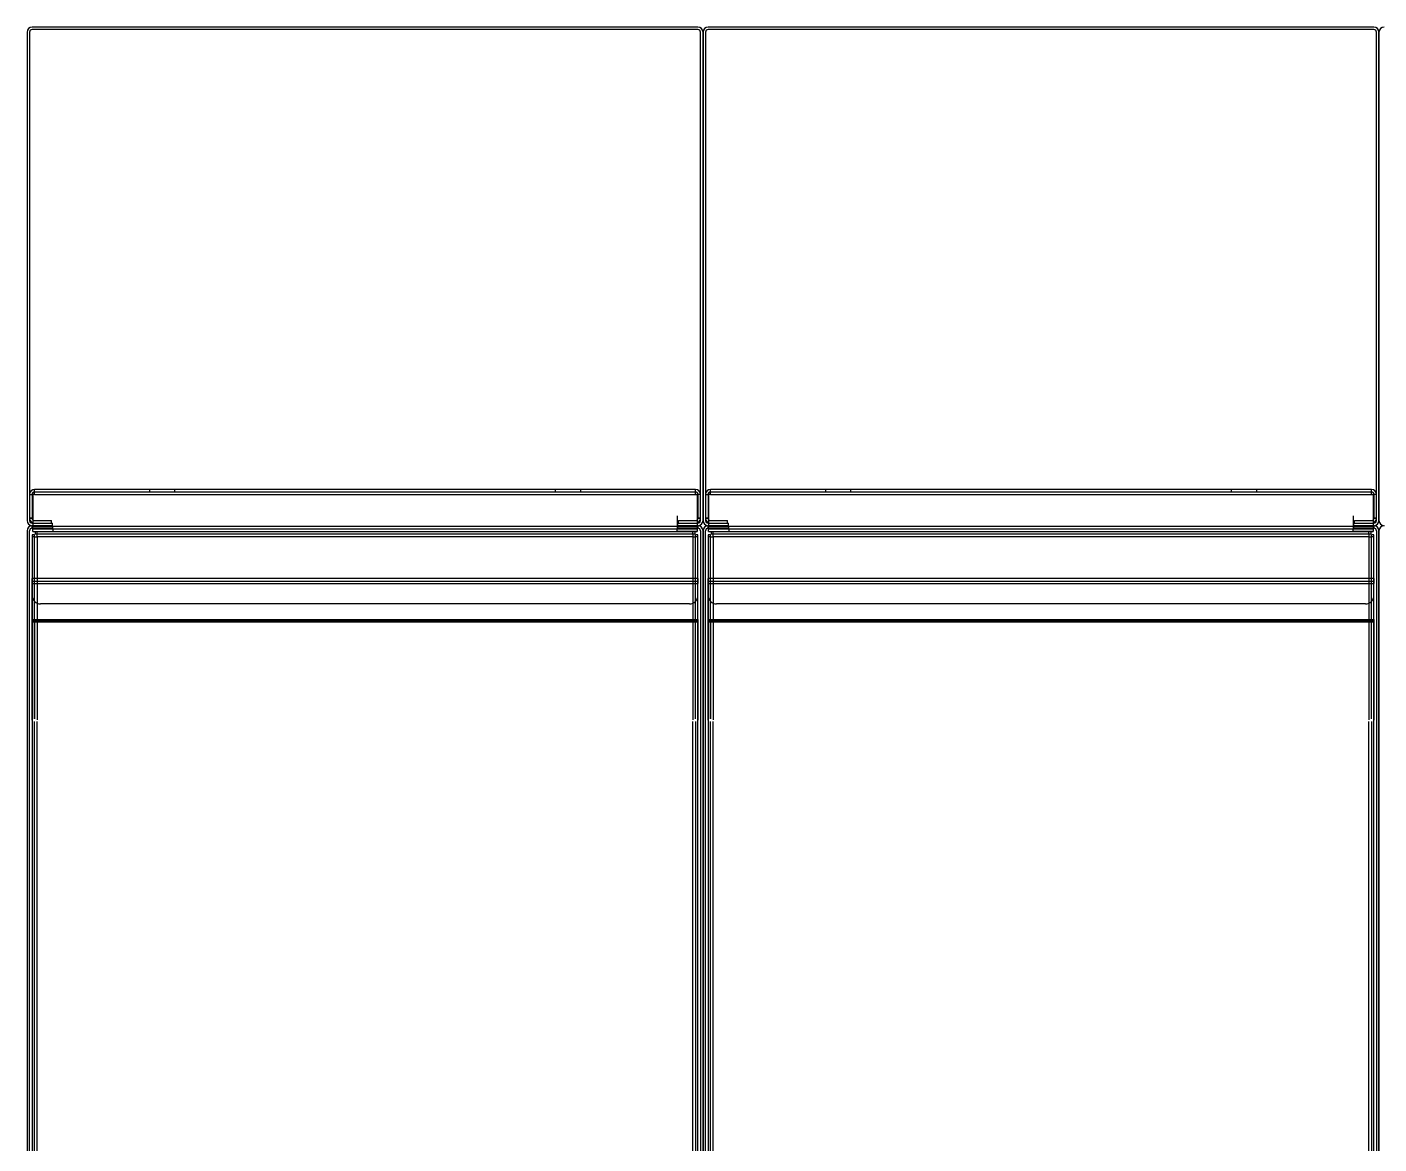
# Model space of a CAD drawing. Header units: millimetres. Extents: x 10366 to 13995, y 24552 to 29685.
# Drawn here: x 12001 to 12801, y 27959 to 28620 of the extents above; entities that cross this region are included whole.
import ezdxf

# ---------------------------------------------------------------- set-up
doc = ezdxf.new("R2010")
doc.units = ezdxf.units.MM
doc.header["$LTSCALE"] = 3
doc.layers.add('Hidden_lines', color=7, linetype='Continuous')
doc.layers.add('Level_1', color=7, linetype='Continuous')

msp = doc.modelspace()

# ---------------------------------------------------------------- linework, layer by layer
at = {"layer": 'Hidden_lines'}
for p, q in [((12005.93, 28345.03), (12396.93, 28345.03)), ((12073.93, 28346.53), (12073.93, 28345.03)), ((12088.93, 28345.03), (12088.93, 28346.53)), ((12313.93, 28346.53), (12313.93, 28345.03)), ((12328.93, 28346.53), (12328.93, 28345.03)), ((12405.93, 28345.03), (12796.93, 28345.03)), ((12473.93, 28346.53), (12473.93, 28345.03)), ((12488.93, 28345.03), (12488.93, 28346.53)), ((12713.93, 28346.53), (12713.93, 28345.03)), ((12728.93, 28346.53), (12728.93, 28345.03)), ((12005.93, 28328.03), (12015.93, 28328.03)), ((12015.93, 28326.53), (12015.93, 28328.03)), ((12386.43, 28323.53), (12386.43, 28330.94)), ((12386.93, 28328.03), (12396.93, 28328.03)), ((12386.93, 28326.53), (12386.93, 28328.03)), ((12405.93, 28328.03), (12415.93, 28328.03)), ((12415.93, 28326.53), (12415.93, 28328.03)), ((12786.43, 28323.53), (12786.43, 28330.94)), ((12786.93, 28328.03), (12796.93, 28328.03)), ((12786.93, 28326.53), (12786.93, 28328.03)), ((12016.43, 28325.03), (12004.43, 28325.03)), ((12016.43, 28323.53), (12004.78, 28323.53)), ((12398.07, 28323.03), (12004.78, 28323.03)), ((12016.78, 28323.03), (12004.78, 28323.03)), ((12007.43, 28320.03), (12007.43, 28321.53)), ((12016.43, 28325.03), (12016.43, 28323.53)), ((12016.78, 28323.03), (12016.78, 28321.53)), ((12386.07, 28321.53), (12386.07, 28323.03)), ((12398.07, 28323.03), (12386.07, 28323.03)), ((12397.25, 28325.03), (12386.43, 28325.03)), ((12386.43, 28325.03), (12386.43, 28323.53)), ((12396.91, 28323.53), (12386.43, 28323.53)), ((12395.43, 28320.03), (12395.43, 28321.53)), ((12416.43, 28325.03), (12404.43, 28325.03)), ((12416.43, 28323.53), (12404.43, 28323.53)), ((12798.07, 28323.03), (12404.78, 28323.03)), ((12416.78, 28323.03), (12404.78, 28323.03)), ((12407.43, 28320.03), (12407.43, 28321.53)), ((12416.43, 28325.03), (12416.43, 28323.53)), ((12416.78, 28323.03), (12416.78, 28321.53)), ((12786.07, 28321.53), (12786.07, 28323.03)), ((12798.07, 28323.03), (12786.07, 28323.03)), ((12798.43, 28325.03), (12786.43, 28325.03)), ((12786.43, 28325.03), (12786.43, 28323.53)), ((12797.09, 28323.53), (12786.43, 28323.53)), ((12795.43, 28320.03), (12795.43, 28321.53)), ((12005.93, 28318.53), (12004.43, 28318.53)), ((12398.43, 28318.53), (12396.93, 28318.53)), ((12405.93, 28318.53), (12404.43, 28318.53)), ((12798.43, 28318.53), (12796.93, 28318.53)), ((12004.43, 28292.25), (12398.43, 28292.25)), ((12004.43, 28292.25), (12398.43, 28292.25)), ((12004.43, 28292.25), (12398.43, 28292.25)), ((12004.43, 28292.25), (12398.43, 28292.25)), ((12005.93, 28210.77), (12005.93, 28293.75)), ((12007.43, 28293.75), (12007.43, 28210.19)), ((12395.43, 28293.75), (12395.43, 28210.19)), ((12396.93, 28210.77), (12396.93, 28293.75)), ((12404.43, 28292.25), (12798.43, 28292.25)), ((12404.43, 28292.25), (12798.43, 28292.25)), ((12404.43, 28292.25), (12798.43, 28292.25)), ((12404.43, 28292.25), (12798.43, 28292.25)), ((12405.93, 28210.77), (12405.93, 28293.75)), ((12407.43, 28293.75), (12407.43, 28210.19)), ((12795.43, 28293.75), (12795.43, 28210.19)), ((12796.93, 28210.77), (12796.93, 28293.75)), ((12005.93, 28268.22), (12004.43, 28268.22)), ((12005.93, 28268.22), (12004.43, 28268.22)), ((12005.93, 28268.22), (12004.43, 28268.22)), ((12005.93, 28268.22), (12004.43, 28268.22)), ((12398.43, 28268.01), (12004.43, 28268.01)), ((12398.43, 28268.01), (12004.43, 28268.01)), ((12398.43, 28268.01), (12004.43, 28268.01)), ((12398.43, 28268.01), (12004.43, 28268.01)), ((12005.93, 28268.22), (12005.93, 28210.77)), ((12005.93, 28211.24), (12005.93, 28268.22)), ((12005.93, 28268.22), (12005.93, 28210.77)), ((12005.93, 28211.24), (12005.93, 28268.22)), ((12005.93, 28268.22), (12005.93, 28210.77)), ((12005.93, 28211.24), (12005.93, 28268.22)), ((12005.93, 28268.22), (12005.93, 28210.77)), ((12005.93, 28211.24), (12005.93, 28268.22)), ((12396.93, 28210.77), (12396.93, 28268.22)), ((12396.93, 28268.22), (12398.43, 28268.22)), ((12396.93, 28211.24), (12396.93, 28268.22)), ((12396.93, 28268.22), (12398.43, 28268.22)), ((12396.93, 28211.24), (12396.93, 28268.22)), ((12396.93, 28210.77), (12396.93, 28268.22)), ((12396.93, 28211.24), (12396.93, 28268.22)), ((12396.93, 28210.77), (12396.93, 28268.22)), ((12396.93, 28211.24), (12396.93, 28268.22)), ((12396.93, 28268.22), (12398.43, 28268.22)), ((12396.93, 28210.77), (12396.93, 28268.22)), ((12396.93, 28268.22), (12398.43, 28268.22)), ((12405.93, 28268.22), (12404.43, 28268.22)), ((12405.93, 28268.22), (12404.43, 28268.22)), ((12405.93, 28268.22), (12404.43, 28268.22)), ((12405.93, 28268.22), (12404.43, 28268.22)), ((12798.43, 28268.01), (12404.43, 28268.01)), ((12798.43, 28268.01), (12404.43, 28268.01)), ((12798.43, 28268.01), (12404.43, 28268.01)), ((12798.43, 28268.01), (12404.43, 28268.01)), ((12405.93, 28268.22), (12405.93, 28210.77)), ((12405.93, 28211.24), (12405.93, 28268.22)), ((12405.93, 28211.24), (12405.93, 28268.22)), ((12405.93, 28268.22), (12405.93, 28210.77)), ((12405.93, 28268.22), (12405.93, 28210.77)), ((12405.93, 28211.24), (12405.93, 28268.22)), ((12405.93, 28268.22), (12405.93, 28210.77)), ((12405.93, 28211.24), (12405.93, 28268.22)), ((12796.93, 28210.77), (12796.93, 28268.22)), ((12796.93, 28268.22), (12798.43, 28268.22)), ((12796.93, 28211.24), (12796.93, 28268.22)), ((12796.93, 28268.22), (12798.43, 28268.22)), ((12796.93, 28211.24), (12796.93, 28268.22)), ((12796.93, 28210.77), (12796.93, 28268.22)), ((12796.93, 28211.24), (12796.93, 28268.22)), ((12796.93, 28210.77), (12796.93, 28268.22)), ((12796.93, 28210.77), (12796.93, 28268.22)), ((12796.93, 28268.22), (12798.43, 28268.22)), ((12796.93, 28211.24), (12796.93, 28268.22)), ((12796.93, 28268.22), (12798.43, 28268.22)), ((12005.93, 27573.03), (12005.93, 28209.14)), ((12005.93, 27573.03), (12005.93, 28209.14)), ((12005.93, 27573.03), (12005.93, 28209.14)), ((12005.93, 27573.03), (12005.93, 28209.14)), ((12396.93, 28209.14), (12396.93, 27573.03)), ((12396.93, 28209.14), (12396.93, 27573.03)), ((12396.93, 28209.14), (12396.93, 27573.03)), ((12396.93, 28209.14), (12396.93, 27573.03)), ((12405.93, 27573.03), (12405.93, 28209.14)), ((12405.93, 27573.03), (12405.93, 28209.14)), ((12405.93, 27573.03), (12405.93, 28209.14)), ((12405.93, 27573.03), (12405.93, 28209.14)), ((12796.93, 28209.14), (12796.93, 27573.03)), ((12796.93, 28209.14), (12796.93, 27573.03)), ((12796.93, 28209.14), (12796.93, 27573.03)), ((12796.93, 28209.14), (12796.93, 27573.03))]:
    msp.add_line(p, q, dxfattribs=at)
at = {"layer": 'Level_1'}
for p, q in [((12001.43, 28617.03), (12001.43, 28328.03)), ((12002.93, 28617.03), (12002.93, 28328.03)), ((12398.43, 28620.03), (12004.43, 28620.03)), ((12398.43, 28618.53), (12004.43, 28618.53)), ((12399.93, 28328.03), (12399.93, 28617.03)), ((12401.43, 28617.03), (12401.43, 28328.03)), ((12401.43, 28328.03), (12401.43, 28617.03)), ((12402.93, 28617.03), (12402.93, 28328.03)), ((12798.43, 28620.03), (12404.43, 28620.03)), ((12798.43, 28618.53), (12404.43, 28618.53)), ((12799.93, 28328.03), (12799.93, 28617.03)), ((12801.43, 28328.03), (12801.43, 28617.03)), ((12801.43, 28617.03), (12801.43, 28328.03)), ((12005.93, 28345.03), (12005.93, 28346.53)), ((12396.93, 28346.53), (12005.93, 28346.53)), ((12396.93, 28345.03), (12396.93, 28346.53)), ((12796.93, 28346.53), (12405.93, 28346.53)), ((12405.93, 28345.03), (12405.93, 28346.53)), ((12796.93, 28345.03), (12796.93, 28346.53)), ((12002.93, 28343.53), (12004.43, 28343.53)), ((12004.43, 28343.53), (12004.43, 28329.53)), ((12004.78, 28343.53), (12004.78, 28324.53)), ((12005.93, 28343.53), (12004.78, 28343.53)), ((12005.93, 28343.53), (12396.93, 28343.53)), ((12396.93, 28343.53), (12398.07, 28343.53)), ((12398.07, 28343.53), (12398.07, 28324.53)), ((12398.43, 28343.53), (12398.43, 28329.53)), ((12399.93, 28343.53), (12398.43, 28343.53)), ((12402.93, 28343.53), (12404.43, 28343.53)), ((12404.43, 28343.53), (12404.43, 28329.53)), ((12405.93, 28343.53), (12404.78, 28343.53)), ((12404.78, 28343.53), (12404.78, 28324.53)), ((12405.93, 28343.53), (12796.93, 28343.53)), ((12796.93, 28343.53), (12798.07, 28343.53)), ((12798.07, 28343.53), (12798.07, 28324.53)), ((12799.93, 28343.53), (12798.43, 28343.53)), ((12798.43, 28343.53), (12798.43, 28329.53)), ((12004.43, 28329.53), (12002.93, 28329.53)), ((12002.93, 28329.53), (12004.43, 28329.53)), ((12398.43, 28329.53), (12399.93, 28329.53)), ((12399.93, 28329.53), (12398.43, 28329.53)), ((12404.43, 28329.53), (12402.93, 28329.53)), ((12402.93, 28329.53), (12404.43, 28329.53)), ((12798.43, 28329.53), (12799.93, 28329.53)), ((12799.93, 28329.53), (12798.43, 28329.53)), ((12001.43, 28322.03), (12001.43, 27523.03)), ((12002.93, 27523.03), (12002.93, 28322.03)), ((12004.43, 28326.53), (12016.43, 28326.53)), ((12004.43, 28323.53), (12004.43, 28325.03)), ((12004.43, 28325.03), (12016.43, 28325.03)), ((12398.07, 28324.53), (12004.78, 28324.53)), ((12004.78, 28321.53), (12398.07, 28321.53)), ((12004.78, 28321.53), (12016.78, 28321.53)), ((12006.28, 28321.53), (12006.28, 28320.03)), ((12396.57, 28320.03), (12006.28, 28320.03)), ((12016.43, 28325.03), (12016.43, 28326.53)), ((12398.07, 28321.53), (12386.07, 28321.53)), ((12386.43, 28326.53), (12398.43, 28326.53)), ((12386.43, 28326.53), (12386.43, 28325.03)), ((12386.43, 28325.03), (12398.43, 28325.03)), ((12396.57, 28321.53), (12396.57, 28320.03)), ((12398.43, 28323.53), (12396.91, 28323.53)), ((12398.43, 28325.03), (12397.25, 28325.03)), ((12398.43, 28325.03), (12398.43, 28323.53)), ((12399.93, 28322.03), (12399.93, 27523.03)), ((12401.43, 28322.03), (12401.43, 27523.03)), ((12401.43, 27523.03), (12401.43, 28322.03)), ((12402.93, 27523.03), (12402.93, 28322.03)), ((12404.43, 28326.53), (12416.43, 28326.53)), ((12404.43, 28323.53), (12404.43, 28325.03)), ((12404.43, 28325.03), (12416.43, 28325.03)), ((12798.07, 28324.53), (12404.78, 28324.53)), ((12404.78, 28321.53), (12798.07, 28321.53)), ((12404.78, 28321.53), (12416.78, 28321.53)), ((12406.28, 28321.53), (12406.28, 28320.03)), ((12796.57, 28320.03), (12406.28, 28320.03)), ((12416.43, 28325.03), (12416.43, 28326.53)), ((12798.07, 28321.53), (12786.07, 28321.53)), ((12786.43, 28326.53), (12798.43, 28326.53)), ((12786.43, 28326.53), (12786.43, 28325.03)), ((12786.43, 28325.03), (12798.43, 28325.03)), ((12796.57, 28321.53), (12796.57, 28320.03)), ((12798.43, 28323.53), (12797.09, 28323.53)), ((12798.43, 28325.03), (12798.43, 28323.53)), ((12799.93, 28322.03), (12799.93, 27523.03)), ((12801.43, 28322.03), (12801.43, 27523.03)), ((12801.43, 27523.03), (12801.43, 28322.03)), ((12005.93, 28319.67), (12004.43, 28319.67)), ((12004.43, 28319.67), (12004.43, 28174.68)), ((12005.93, 28293.75), (12005.93, 28319.67)), ((12007.43, 28318.53), (12007.43, 28293.75)), ((12395.43, 28318.53), (12007.43, 28318.53)), ((12395.43, 28318.53), (12395.43, 28293.75)), ((12396.93, 28293.75), (12396.93, 28319.67)), ((12398.43, 28319.67), (12396.93, 28319.67)), ((12398.43, 28175.02), (12398.43, 28319.67)), ((12405.93, 28319.67), (12404.43, 28319.67)), ((12404.43, 28319.67), (12404.43, 28174.68)), ((12405.93, 28293.75), (12405.93, 28319.67)), ((12407.43, 28318.53), (12407.43, 28293.75)), ((12795.43, 28318.53), (12407.43, 28318.53)), ((12795.43, 28318.53), (12795.43, 28293.75)), ((12796.93, 28293.75), (12796.93, 28319.67)), ((12798.43, 28319.67), (12796.93, 28319.67)), ((12798.43, 28175.02), (12798.43, 28319.67)), ((12398.43, 28293.75), (12004.43, 28293.75)), ((12398.43, 28293.75), (12004.43, 28293.75)), ((12398.43, 28293.75), (12004.43, 28293.75)), ((12398.43, 28293.75), (12004.43, 28293.75)), ((12004.43, 28290.75), (12398.43, 28290.75)), ((12004.43, 28290.75), (12004.43, 28283.75)), ((12004.43, 28290.75), (12004.43, 28283.75)), ((12004.43, 28269.64), (12004.43, 28290.75)), ((12004.43, 28290.75), (12398.43, 28290.75)), ((12004.43, 28269.64), (12004.43, 28290.75)), ((12004.43, 28290.75), (12398.43, 28290.75)), ((12004.43, 28290.75), (12004.43, 28283.75)), ((12004.43, 28290.75), (12398.43, 28290.75)), ((12004.43, 28290.75), (12004.43, 28283.75)), ((12004.43, 28269.64), (12004.43, 28290.75)), ((12004.43, 28269.64), (12004.43, 28290.75)), ((12398.43, 28283.75), (12398.43, 28290.75)), ((12398.43, 28283.75), (12398.43, 28290.75)), ((12398.43, 28269.64), (12398.43, 28290.75)), ((12398.43, 28269.64), (12398.43, 28290.75)), ((12398.43, 28283.75), (12398.43, 28290.75)), ((12398.43, 28283.75), (12398.43, 28290.75)), ((12398.43, 28269.64), (12398.43, 28290.75)), ((12398.43, 28269.64), (12398.43, 28290.75)), ((12798.43, 28293.75), (12404.43, 28293.75)), ((12798.43, 28293.75), (12404.43, 28293.75)), ((12798.43, 28293.75), (12404.43, 28293.75)), ((12798.43, 28293.75), (12404.43, 28293.75)), ((12404.43, 28290.75), (12798.43, 28290.75)), ((12404.43, 28269.64), (12404.43, 28290.75)), ((12404.43, 28290.75), (12798.43, 28290.75)), ((12404.43, 28290.75), (12404.43, 28283.75)), ((12404.43, 28290.75), (12404.43, 28283.75)), ((12404.43, 28269.64), (12404.43, 28290.75)), ((12404.43, 28290.75), (12798.43, 28290.75)), ((12404.43, 28290.75), (12404.43, 28283.75)), ((12404.43, 28290.75), (12798.43, 28290.75)), ((12404.43, 28290.75), (12404.43, 28283.75)), ((12404.43, 28269.64), (12404.43, 28290.75)), ((12404.43, 28269.64), (12404.43, 28290.75)), ((12798.43, 28269.64), (12798.43, 28290.75)), ((12798.43, 28283.75), (12798.43, 28290.75)), ((12798.43, 28283.75), (12798.43, 28290.75)), ((12798.43, 28269.64), (12798.43, 28290.75)), ((12798.43, 28283.75), (12798.43, 28290.75)), ((12798.43, 28283.75), (12798.43, 28290.75)), ((12798.43, 28269.64), (12798.43, 28290.75)), ((12798.43, 28269.64), (12798.43, 28290.75)), ((12393.43, 28278.75), (12009.43, 28278.75)), ((12393.43, 28278.75), (12009.43, 28278.75)), ((12393.43, 28278.75), (12009.43, 28278.75)), ((12393.43, 28278.75), (12009.43, 28278.75)), ((12793.43, 28278.75), (12409.43, 28278.75)), ((12793.43, 28278.75), (12409.43, 28278.75)), ((12793.43, 28278.75), (12409.43, 28278.75)), ((12793.43, 28278.75), (12409.43, 28278.75)), ((12004.43, 28269.64), (12398.43, 28269.64)), ((12004.43, 28269.64), (12398.43, 28269.64)), ((12004.43, 28269.64), (12398.43, 28269.64)), ((12004.43, 28269.64), (12398.43, 28269.64)), ((12004.43, 28268.83), (12398.43, 28268.83)), ((12004.43, 28210.77), (12004.43, 28268.83)), ((12004.43, 28268.01), (12004.43, 28268.83)), ((12004.43, 28268.83), (12398.43, 28268.83)), ((12004.43, 28268.83), (12398.43, 28268.83)), ((12004.43, 28268.01), (12004.43, 28268.83)), ((12004.43, 28210.77), (12004.43, 28268.83)), ((12004.43, 28268.01), (12004.43, 28268.83)), ((12004.43, 28268.83), (12398.43, 28268.83)), ((12004.43, 28210.77), (12004.43, 28268.83)), ((12004.43, 28210.77), (12004.43, 28268.83)), ((12004.43, 28268.01), (12004.43, 28268.83)), ((12004.43, 28209.95), (12004.43, 28268.01)), ((12004.43, 28209.95), (12004.43, 28268.01)), ((12004.43, 28209.95), (12004.43, 28268.01)), ((12004.43, 28209.95), (12004.43, 28268.01)), ((12398.43, 28268.83), (12398.43, 28210.77)), ((12398.43, 28268.83), (12398.43, 28268.01)), ((12398.43, 28268.83), (12398.43, 28210.77)), ((12398.43, 28268.83), (12398.43, 28268.01)), ((12398.43, 28268.83), (12398.43, 28210.77)), ((12398.43, 28268.83), (12398.43, 28268.01)), ((12398.43, 28268.83), (12398.43, 28210.77)), ((12398.43, 28268.83), (12398.43, 28268.01)), ((12398.43, 28268.01), (12398.43, 28209.95)), ((12398.43, 28268.01), (12398.43, 28209.95)), ((12398.43, 28268.01), (12398.43, 28209.95)), ((12398.43, 28268.01), (12398.43, 28209.95)), ((12404.43, 28269.64), (12798.43, 28269.64)), ((12404.43, 28269.64), (12798.43, 28269.64)), ((12404.43, 28269.64), (12798.43, 28269.64)), ((12404.43, 28269.64), (12798.43, 28269.64)), ((12404.43, 28268.83), (12798.43, 28268.83)), ((12404.43, 28268.83), (12798.43, 28268.83)), ((12404.43, 28210.77), (12404.43, 28268.83)), ((12404.43, 28268.01), (12404.43, 28268.83)), ((12404.43, 28268.83), (12798.43, 28268.83)), ((12404.43, 28210.77), (12404.43, 28268.83)), ((12404.43, 28268.01), (12404.43, 28268.83)), ((12404.43, 28268.01), (12404.43, 28268.83)), ((12404.43, 28268.83), (12798.43, 28268.83)), ((12404.43, 28210.77), (12404.43, 28268.83)), ((12404.43, 28210.77), (12404.43, 28268.83)), ((12404.43, 28268.01), (12404.43, 28268.83)), ((12404.43, 28209.95), (12404.43, 28268.01)), ((12404.43, 28209.95), (12404.43, 28268.01)), ((12404.43, 28209.95), (12404.43, 28268.01)), ((12404.43, 28209.95), (12404.43, 28268.01)), ((12798.43, 28268.83), (12798.43, 28268.01)), ((12798.43, 28268.83), (12798.43, 28210.77)), ((12798.43, 28268.83), (12798.43, 28210.77)), ((12798.43, 28268.83), (12798.43, 28268.01)), ((12798.43, 28268.83), (12798.43, 28210.77)), ((12798.43, 28268.83), (12798.43, 28268.01)), ((12798.43, 28268.83), (12798.43, 28210.77)), ((12798.43, 28268.83), (12798.43, 28268.01)), ((12798.43, 28268.01), (12798.43, 28209.95)), ((12798.43, 28268.01), (12798.43, 28209.95)), ((12798.43, 28268.01), (12798.43, 28209.95)), ((12798.43, 28268.01), (12798.43, 28209.95)), ((12004.43, 28209.14), (12004.43, 27573.03)), ((12004.43, 28209.14), (12004.43, 27573.03)), ((12004.43, 28209.14), (12004.43, 27573.03)), ((12004.43, 28209.14), (12004.43, 27573.03)), ((12007.43, 27573.03), (12007.43, 28209.14)), ((12007.43, 27573.03), (12007.43, 28209.14)), ((12007.43, 27573.03), (12007.43, 28209.14)), ((12007.43, 27573.03), (12007.43, 28209.14)), ((12395.43, 27573.03), (12395.43, 28209.14)), ((12395.43, 27573.03), (12395.43, 28209.14)), ((12395.43, 27573.03), (12395.43, 28209.14)), ((12395.43, 27573.03), (12395.43, 28209.14)), ((12398.43, 27573.03), (12398.43, 28209.14)), ((12398.43, 27573.03), (12398.43, 28209.14)), ((12398.43, 27573.03), (12398.43, 28209.14)), ((12398.43, 27573.03), (12398.43, 28209.14)), ((12404.43, 28209.14), (12404.43, 27573.03)), ((12404.43, 28209.14), (12404.43, 27573.03)), ((12404.43, 28209.14), (12404.43, 27573.03)), ((12404.43, 28209.14), (12404.43, 27573.03)), ((12407.43, 27573.03), (12407.43, 28209.14)), ((12407.43, 27573.03), (12407.43, 28209.14)), ((12407.43, 27573.03), (12407.43, 28209.14)), ((12407.43, 27573.03), (12407.43, 28209.14)), ((12795.43, 27573.03), (12795.43, 28209.14)), ((12795.43, 27573.03), (12795.43, 28209.14)), ((12795.43, 27573.03), (12795.43, 28209.14)), ((12795.43, 27573.03), (12795.43, 28209.14)), ((12798.43, 27573.03), (12798.43, 28209.14)), ((12798.43, 27573.03), (12798.43, 28209.14)), ((12798.43, 27573.03), (12798.43, 28209.14)), ((12798.43, 27573.03), (12798.43, 28209.14))]:
    msp.add_line(p, q, dxfattribs=at)
for points in [[(12005.93, 28343.53, 0), (12005.93, 28346.53, 0)], [(12396.93, 28343.53, 0), (12396.93, 28346.53, 0)], [(12405.93, 28343.53, 0), (12405.93, 28346.53, 0)], [(12796.93, 28343.53, 0), (12796.93, 28346.53, 0)], [(12004.78, 28321.53, 0), (12004.78, 28321.53, 0), (12004.78, 28321.53, 0), (12004.78, 28321.53, 0), (12004.78, 28321.53, 0), (12004.78, 28321.53, 0), (12004.78, 28321.53, 0), (12004.78, 28321.53, 0), (12004.78, 28321.53, 0), (12004.78, 28321.53, 0), (12004.78, 28321.53, 0), (12004.78, 28321.53, 0), (12004.78, 28321.53, 0), (12004.78, 28321.53, 0), (12004.78, 28321.55, 0), (12004.78, 28321.62, 0), (12004.78, 28322.38, 0), (12004.78, 28324.53, 0)], [(12007.43, 28318.53, 0), (12007.43, 28320.03, 0)], [(12395.43, 28320.03, 0), (12395.43, 28320.03, 0), (12395.43, 28320.03, 0), (12395.43, 28320.03, 0), (12395.43, 28320.03, 0), (12395.43, 28320.03, 0), (12395.43, 28320.03, 0), (12395.43, 28320.03, 0), (12395.43, 28320.03, 0), (12395.43, 28320.03, 0), (12395.43, 28320.03, 0), (12395.43, 28320.03, 0), (12395.43, 28320.03, 0), (12395.43, 28320.02, 0), (12395.43, 28320.02, 0), (12395.43, 28319.98, 0), (12395.43, 28319.84, 0), (12395.43, 28318.53, 0)], [(12398.07, 28324.53, 0), (12398.07, 28321.53, 0)], [(12404.78, 28321.53, 0), (12404.78, 28321.53, 0), (12404.78, 28321.53, 0), (12404.78, 28321.53, 0), (12404.78, 28321.53, 0), (12404.78, 28321.53, 0), (12404.78, 28321.53, 0), (12404.78, 28321.53, 0), (12404.78, 28321.53, 0), (12404.78, 28321.53, 0), (12404.78, 28321.53, 0), (12404.78, 28321.53, 0), (12404.78, 28321.53, 0), (12404.78, 28321.53, 0), (12404.78, 28321.55, 0), (12404.78, 28321.62, 0), (12404.78, 28322.38, 0), (12404.78, 28324.53, 0)], [(12407.43, 28318.53, 0), (12407.43, 28320.03, 0)], [(12795.43, 28320.03, 0), (12795.43, 28320.03, 0), (12795.43, 28320.03, 0), (12795.43, 28320.03, 0), (12795.43, 28320.03, 0), (12795.43, 28320.03, 0), (12795.43, 28320.03, 0), (12795.43, 28320.03, 0), (12795.43, 28320.03, 0), (12795.43, 28320.03, 0), (12795.43, 28320.03, 0), (12795.43, 28320.03, 0), (12795.43, 28320.03, 0), (12795.43, 28320.02, 0), (12795.43, 28320.02, 0), (12795.43, 28319.98, 0), (12795.43, 28319.84, 0), (12795.43, 28318.53, 0)], [(12798.07, 28324.53, 0), (12798.07, 28321.53, 0)], [(12005.93, 28318.53, 0), (12005.93, 28318.53, 0), (12005.93, 28318.53, 0), (12005.93, 28318.53, 0), (12005.93, 28318.53, 0), (12005.93, 28318.53, 0), (12005.93, 28318.53, 0), (12005.93, 28318.53, 0), (12005.93, 28318.53, 0), (12005.93, 28318.53, 0), (12005.93, 28318.53, 0), (12005.93, 28318.53, 0), (12005.93, 28318.53, 0), (12005.94, 28318.53, 0), (12005.98, 28318.53, 0), (12006.35, 28318.53, 0), (12007.43, 28318.53, 0)], [(12395.43, 28318.53, 0), (12396.93, 28318.53, 0)], [(12405.93, 28318.53, 0), (12405.93, 28318.53, 0), (12405.93, 28318.53, 0), (12405.93, 28318.53, 0), (12405.93, 28318.53, 0), (12405.93, 28318.53, 0), (12405.93, 28318.53, 0), (12405.93, 28318.53, 0), (12405.93, 28318.53, 0), (12405.93, 28318.53, 0), (12405.93, 28318.53, 0), (12405.93, 28318.53, 0), (12405.93, 28318.53, 0), (12405.93, 28318.53, 0), (12405.94, 28318.53, 0), (12405.98, 28318.53, 0), (12406.35, 28318.53, 0), (12407.43, 28318.53, 0)], [(12795.43, 28318.53, 0), (12796.93, 28318.53, 0)], [(12004.43, 28290.75, 0), (12004.43, 28293.75, 0)], [(12004.43, 28290.75, 0), (12004.43, 28293.75, 0)], [(12004.43, 28290.75, 0), (12004.43, 28293.75, 0)], [(12004.43, 28290.75, 0), (12004.43, 28293.75, 0)], [(12398.43, 28293.75, 0), (12398.43, 28293.75, 0), (12398.43, 28293.75, 0), (12398.43, 28293.75, 0), (12398.43, 28293.75, 0), (12398.43, 28293.75, 0), (12398.43, 28293.75, 0), (12398.43, 28293.75, 0), (12398.43, 28293.75, 0), (12398.43, 28293.75, 0), (12398.43, 28293.75, 0), (12398.43, 28293.75, 0), (12398.43, 28293.75, 0), (12398.43, 28293.73, 0), (12398.43, 28293.66, 0), (12398.43, 28292.9, 0), (12398.43, 28290.75, 0)], [(12398.43, 28293.75, 0), (12398.43, 28293.75, 0), (12398.43, 28293.75, 0), (12398.43, 28293.75, 0), (12398.43, 28293.75, 0), (12398.43, 28293.75, 0), (12398.43, 28293.75, 0), (12398.43, 28293.75, 0), (12398.43, 28293.75, 0), (12398.43, 28293.75, 0), (12398.43, 28293.75, 0), (12398.43, 28293.75, 0), (12398.43, 28293.75, 0), (12398.43, 28293.73, 0), (12398.43, 28293.66, 0), (12398.43, 28292.9, 0), (12398.43, 28290.75, 0)], [(12398.43, 28293.75, 0), (12398.43, 28293.75, 0), (12398.43, 28293.75, 0), (12398.43, 28293.75, 0), (12398.43, 28293.75, 0), (12398.43, 28293.75, 0), (12398.43, 28293.75, 0), (12398.43, 28293.75, 0), (12398.43, 28293.75, 0), (12398.43, 28293.75, 0), (12398.43, 28293.75, 0), (12398.43, 28293.75, 0), (12398.43, 28293.75, 0), (12398.43, 28293.73, 0), (12398.43, 28293.66, 0), (12398.43, 28292.9, 0), (12398.43, 28290.75, 0)], [(12398.43, 28293.75, 0), (12398.43, 28293.75, 0), (12398.43, 28293.75, 0), (12398.43, 28293.75, 0), (12398.43, 28293.75, 0), (12398.43, 28293.75, 0), (12398.43, 28293.75, 0), (12398.43, 28293.75, 0), (12398.43, 28293.75, 0), (12398.43, 28293.75, 0), (12398.43, 28293.75, 0), (12398.43, 28293.75, 0), (12398.43, 28293.75, 0), (12398.43, 28293.73, 0), (12398.43, 28293.66, 0), (12398.43, 28292.9, 0), (12398.43, 28290.75, 0)], [(12404.43, 28290.75, 0), (12404.43, 28293.75, 0)], [(12404.43, 28290.75, 0), (12404.43, 28293.75, 0)], [(12404.43, 28290.75, 0), (12404.43, 28293.75, 0)], [(12404.43, 28290.75, 0), (12404.43, 28293.75, 0)], [(12798.43, 28293.75, 0), (12798.43, 28293.75, 0), (12798.43, 28293.75, 0), (12798.43, 28293.75, 0), (12798.43, 28293.75, 0), (12798.43, 28293.75, 0), (12798.43, 28293.75, 0), (12798.43, 28293.75, 0), (12798.43, 28293.75, 0), (12798.43, 28293.75, 0), (12798.43, 28293.75, 0), (12798.43, 28293.75, 0), (12798.43, 28293.75, 0), (12798.43, 28293.73, 0), (12798.43, 28293.66, 0), (12798.43, 28292.9, 0), (12798.43, 28290.75, 0)], [(12798.43, 28293.75, 0), (12798.43, 28293.75, 0), (12798.43, 28293.75, 0), (12798.43, 28293.75, 0), (12798.43, 28293.75, 0), (12798.43, 28293.75, 0), (12798.43, 28293.75, 0), (12798.43, 28293.75, 0), (12798.43, 28293.75, 0), (12798.43, 28293.75, 0), (12798.43, 28293.75, 0), (12798.43, 28293.75, 0), (12798.43, 28293.75, 0), (12798.43, 28293.73, 0), (12798.43, 28293.66, 0), (12798.43, 28292.9, 0), (12798.43, 28290.75, 0)], [(12798.43, 28293.75, 0), (12798.43, 28293.75, 0), (12798.43, 28293.75, 0), (12798.43, 28293.75, 0), (12798.43, 28293.75, 0), (12798.43, 28293.75, 0), (12798.43, 28293.75, 0), (12798.43, 28293.75, 0), (12798.43, 28293.75, 0), (12798.43, 28293.75, 0), (12798.43, 28293.75, 0), (12798.43, 28293.75, 0), (12798.43, 28293.75, 0), (12798.43, 28293.73, 0), (12798.43, 28293.66, 0), (12798.43, 28292.9, 0), (12798.43, 28290.75, 0)], [(12798.43, 28293.75, 0), (12798.43, 28293.75, 0), (12798.43, 28293.75, 0), (12798.43, 28293.75, 0), (12798.43, 28293.75, 0), (12798.43, 28293.75, 0), (12798.43, 28293.75, 0), (12798.43, 28293.75, 0), (12798.43, 28293.75, 0), (12798.43, 28293.75, 0), (12798.43, 28293.75, 0), (12798.43, 28293.75, 0), (12798.43, 28293.75, 0), (12798.43, 28293.73, 0), (12798.43, 28293.66, 0), (12798.43, 28292.9, 0), (12798.43, 28290.75, 0)], [(12004.43, 28268.83, 0), (12004.43, 28269.64, 0)], [(12004.43, 28268.83, 0), (12004.43, 28269.64, 0)], [(12004.43, 28268.83, 0), (12004.43, 28269.64, 0)], [(12004.43, 28268.83, 0), (12004.43, 28269.64, 0)], [(12398.43, 28269.64, 0), (12398.43, 28268.83, 0)], [(12398.43, 28269.64, 0), (12398.43, 28268.83, 0)], [(12398.43, 28269.64, 0), (12398.43, 28268.83, 0)], [(12398.43, 28269.64, 0), (12398.43, 28268.83, 0)], [(12404.43, 28268.83, 0), (12404.43, 28269.64, 0)], [(12404.43, 28268.83, 0), (12404.43, 28269.64, 0)], [(12404.43, 28268.83, 0), (12404.43, 28269.64, 0)], [(12404.43, 28268.83, 0), (12404.43, 28269.64, 0)], [(12798.43, 28269.64, 0), (12798.43, 28268.83, 0)], [(12798.43, 28269.64, 0), (12798.43, 28268.83, 0)], [(12798.43, 28269.64, 0), (12798.43, 28268.83, 0)], [(12798.43, 28269.64, 0), (12798.43, 28268.83, 0)]]:
    msp.add_polyline3d(points, dxfattribs=at)
for centre, radius, start, end in [((12004.43, 28617.03), 3, 90, 180), ((12004.43, 28617.03), 1.5, 90, 180), ((12398.43, 28617.03), 3, 0, 90), ((12398.43, 28617.03), 1.5, 0, 90), ((12404.43, 28617.03), 3, 90, 180), ((12404.43, 28617.03), 1.5, 90, 180), ((12798.43, 28617.03), 3, 0, 90), ((12798.43, 28617.03), 1.5, 0, 90), ((12804.43, 28617.03), 3, 90, 180), ((12005.93, 28343.53), 3, 90, 180), ((12005.93, 28343.53), 1.5, 90, 180), ((12396.93, 28343.53), 3, 0, 90), ((12396.93, 28343.53), 1.5, 0, 90), ((12405.93, 28343.53), 3, 90, 180), ((12405.93, 28343.53), 1.5, 90, 180), ((12796.93, 28343.53), 3, 0, 90), ((12796.93, 28343.53), 1.5, 0, 90), ((12004.43, 28328.03), 3, 180, 270), ((12005.93, 28329.53), 3, 180, 270), ((12004.43, 28328.03), 1.5, 180, 270), ((12005.93, 28329.53), 1.5, 180, 270), ((12396.93, 28329.53), 3, 270, 0), ((12396.93, 28329.53), 1.5, 270, 0), ((12398.43, 28328.03), 1.5, 270, 0), ((12398.43, 28328.03), 3, 270, 0), ((12404.43, 28328.03), 3, 180, 270), ((12405.93, 28329.53), 3, 180, 270), ((12404.43, 28328.03), 1.5, 180, 270), ((12405.93, 28329.53), 1.5, 180, 270), ((12796.93, 28329.53), 3, 270, 0), ((12796.93, 28329.53), 1.5, 270, 0), ((12798.43, 28328.03), 1.5, 270, 0), ((12798.43, 28328.03), 3, 270, 0), ((12804.43, 28328.03), 3, 180, 270), ((12004.43, 28322.03), 3, 90, 180), ((12004.43, 28322.03), 1.5, 90, 180), ((12398.43, 28322.03), 3, 0, 90), ((12398.43, 28322.03), 1.5, 0, 90), ((12404.43, 28322.03), 3, 90, 180), ((12404.43, 28322.03), 1.5, 90, 180), ((12798.43, 28322.03), 3, 0, 90), ((12798.43, 28322.03), 1.5, 0, 90), ((12804.43, 28322.03), 3, 90, 180), ((12009.43, 28283.75), 5, 180, 225), ((12009.43, 28283.75), 5, 180, 225), ((12009.43, 28283.75), 5, 180, 225), ((12009.43, 28283.75), 5, 180, 225), ((12009.43, 28283.75), 5, 225, 270), ((12009.43, 28283.75), 5, 225, 270), ((12009.43, 28283.75), 5, 225, 270), ((12009.43, 28283.75), 5, 225, 270), ((12393.43, 28283.75), 5, 270, 315), ((12393.43, 28283.75), 5, 270, 315), ((12393.43, 28283.75), 5, 270, 315), ((12393.43, 28283.75), 5, 270, 315), ((12393.43, 28283.75), 5, 315, 0), ((12393.43, 28283.75), 5, 315, 0), ((12393.43, 28283.75), 5, 315, 0), ((12393.43, 28283.75), 5, 315, 0), ((12409.43, 28283.75), 5, 180, 225), ((12409.43, 28283.75), 5, 180, 225), ((12409.43, 28283.75), 5, 180, 225), ((12409.43, 28283.75), 5, 180, 225), ((12409.43, 28283.75), 5, 225, 270), ((12409.43, 28283.75), 5, 225, 270), ((12409.43, 28283.75), 5, 225, 270), ((12409.43, 28283.75), 5, 225, 270), ((12793.43, 28283.75), 5, 270, 315), ((12793.43, 28283.75), 5, 270, 315), ((12793.43, 28283.75), 5, 270, 315), ((12793.43, 28283.75), 5, 270, 315), ((12793.43, 28283.75), 5, 315, 0), ((12793.43, 28283.75), 5, 315, 0), ((12793.43, 28283.75), 5, 315, 0), ((12793.43, 28283.75), 5, 315, 0)]:
    msp.add_arc(centre, radius, start, end, dxfattribs=at)

doc.saveas('drawing.dxf')
